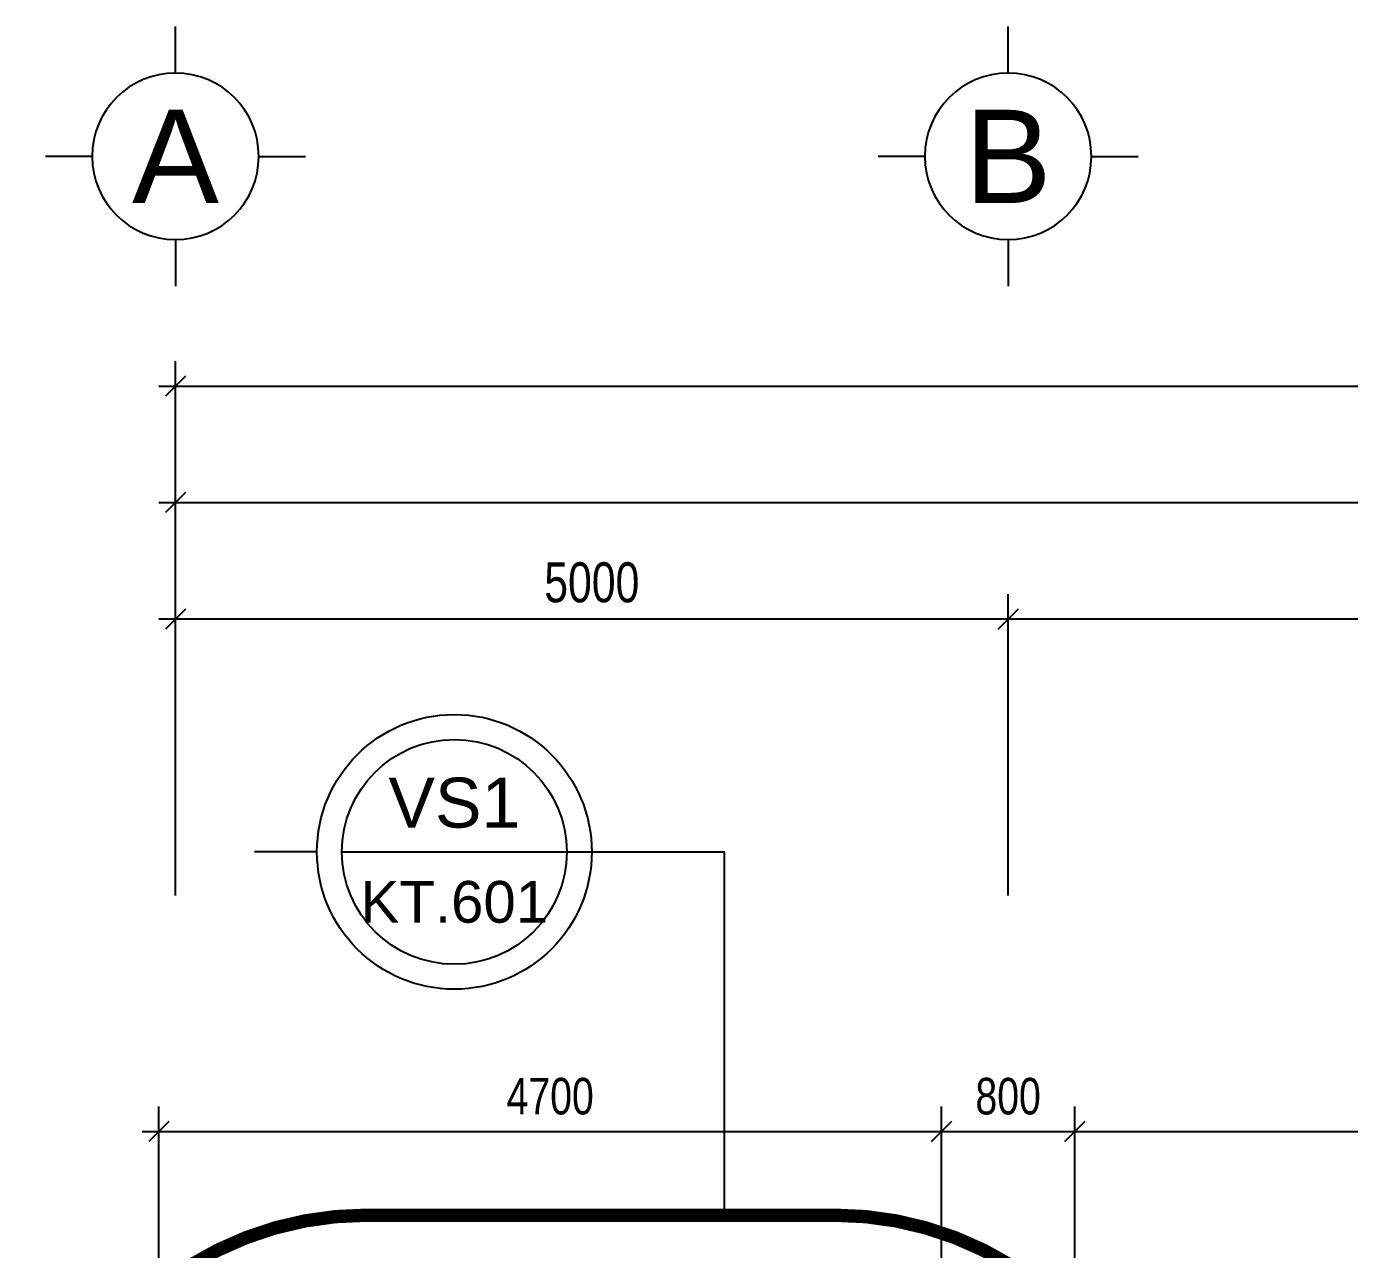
# Model space of a CAD drawing. Header units: millimetres. Extents: x -9574 to 115615, y -25569 to 161230.
# Drawn here: x -895 to 7050, y 24177 to 31523 of the extents above; entities that cross this region are included whole.
import ezdxf
from ezdxf.enums import TextEntityAlignment as Align

# ---------------------------------------------------------------- set-up
doc = ezdxf.new("R2010")
doc.units = ezdxf.units.MM
doc.linetypes.add('KHOANH CT TM-T2-VS1 2$0$HIDDEN', pattern=[9.525, 6.35, -3.175])
for name, color, linetype in [('dimTT T1$0$KICHTHUOC', 2, 'Continuous'), ('KHOANH CT TM-T2-VS1 2$0$GHICHU7', 7, 'Continuous'), ('KHOANH CT TM-T2-VS1 2$0$REC', 40, 'KHOANH CT TM-T2-VS1 2$0$HIDDEN'), ('luoi  H3$0$DIM100', 9, 'Continuous'), ('luoi  H3$0$GHICHU', 40, 'Continuous'), ('luoi  H3$0$KH TRUC100', 7, 'Continuous')]:
    doc.layers.add(name, color=color, linetype=linetype)
doc.styles.add('dimTT T1$1$VSIMPLEX.SHX', font='VSIMPLEX.SHX', dxfattribs={"width": 0.8})
doc.styles.add('KHOANH CT TM-T2-VS1 2$0$VNI-HELVE', font='vhelven_0.ttf')
doc.styles.add('luoi  H3$0$VHELVEN', font='vhelven_0.ttf')
doc.styles.add('luoi  H3$0$VSIMPLEX.SHX', font='VSIMPLEX.SHX', dxfattribs={"width": 0.8})
doc.dimstyles.new('dimTT T1$1$1-100', dxfattribs={"dimscale": 0, "dimtxt": 220, "dimasz": 120, "dimexe": 150, "dimexo": 300, "dimgap": 100, "dimtad": 1, "dimdec": 0, "dimzin": 0, "dimdsep": 46, "dimtxsty": 'dimTT T1$1$VSIMPLEX.SHX', "dimblk1": 'dimTT T1$1$_OBLIQUE', "dimblk2": 'dimTT T1$1$_OBLIQUE', "dimsah": 1, "dimcen": 0, "dimdle": 100, "dimclrd": 2, "dimclre": 2, "dimclrt": 4, "dimadec": 0, "dimazin": 0, "dimtfac": 1, "dimtdec": 0, "dimtix": 1, "dimtmove": 2, "dimatfit": 3, "dimfxl": 0, "dimtolj": 1, "dimtzin": 0, "dimlwd": -1, "dimlwe": -1, "dimarcsym": 0})
doc.dimstyles.new('luoi  H3$0$100', dxfattribs={"dimscale": 0, "dimtxt": 240, "dimasz": 120, "dimexe": 150, "dimexo": 300, "dimgap": 100, "dimtad": 1, "dimdec": 0, "dimzin": 0, "dimdsep": 46, "dimtxsty": 'luoi  H3$0$VSIMPLEX.SHX', "dimblk1": 'luoi  H3$0$_OBLIQUE', "dimblk2": 'luoi  H3$0$_OBLIQUE', "dimsah": 1, "dimcen": 0, "dimdle": 100, "dimclrd": 2, "dimclre": 2, "dimclrt": 4, "dimadec": 0, "dimazin": 0, "dimtfac": 1, "dimtdec": 0, "dimtix": 1, "dimtmove": 2, "dimatfit": 3, "dimfxl": 0, "dimtolj": 1, "dimtzin": 0, "dimlwd": -1, "dimlwe": -1, "dimarcsym": 0})

# ---------------------------------------------------------------- blocks, each defined once
blk = doc.blocks.new('luoi  H3$0$_OBLIQUE')
at = {"color": 0, "linetype": 'ByBlock'}
blk.add_line((-0.5, -0.5), (0.5, 0.5), dxfattribs=at)
blk = doc.blocks.new('*D105')
at = {"layer": 'DEFPOINTS', "color": 0, "ltscale": 2}
for p in [(5000, 27962.9), (5000, 26003.6), (10000, 26003.6)]:
    blk.add_point(p, dxfattribs=at)
at = {"layer": 'luoi  H3$0$DIM100', "color": 2, "ltscale": 2}
for p, q in [((5000, 26303.6), (5000, 28112.9)), ((10000, 26303.6), (10000, 28112.9)), ((10100, 27962.9), (4900, 27962.9))]:
    blk.add_line(p, q, dxfattribs=at)
at = {"layer": 'luoi  H3$0$DIM100', "color": 2, "ltscale": 2, "xscale": 120, "yscale": 120, "zscale": 120, "rotation": 180}
blk.add_blockref('luoi  H3$0$_OBLIQUE', (5000, 27962.9), dxfattribs=at)
at = {"layer": 'luoi  H3$0$DIM100', "color": 2, "ltscale": 2, "xscale": 120, "yscale": 120, "zscale": 120}
blk.add_blockref('luoi  H3$0$_OBLIQUE', (10000, 27962.9), dxfattribs=at)
at = {"layer": 'luoi  H3$0$DIM100', "color": 4, "ltscale": 2, "insert": (7500, 28182.9), "char_height": 240, "attachment_point": 5, "style": 'luoi  H3$0$VSIMPLEX.SHX'}
blk.add_mtext('\\A1;5000', dxfattribs=at)
blk = doc.blocks.new('*D106')
at = {"layer": 'DEFPOINTS', "color": 0, "ltscale": 2}
for p in [(0, 27962.9), (0, 26003.6), (5000, 26003.6)]:
    blk.add_point(p, dxfattribs=at)
at = {"layer": 'luoi  H3$0$DIM100', "color": 2, "ltscale": 2}
for p, q in [((0, 26303.6), (0, 28112.9)), ((5000, 26303.6), (5000, 28112.9)), ((5100, 27962.9), (-100, 27962.9))]:
    blk.add_line(p, q, dxfattribs=at)
at = {"layer": 'luoi  H3$0$DIM100', "color": 2, "ltscale": 2, "xscale": 120, "yscale": 120, "zscale": 120, "rotation": 180}
blk.add_blockref('luoi  H3$0$_OBLIQUE', (0, 27962.9), dxfattribs=at)
at = {"layer": 'luoi  H3$0$DIM100', "color": 2, "ltscale": 2, "xscale": 120, "yscale": 120, "zscale": 120}
blk.add_blockref('luoi  H3$0$_OBLIQUE', (5000, 27962.9), dxfattribs=at)
at = {"layer": 'luoi  H3$0$DIM100', "color": 4, "ltscale": 2, "insert": (2500, 28182.9), "char_height": 240, "attachment_point": 5, "style": 'luoi  H3$0$VSIMPLEX.SHX'}
blk.add_mtext('\\A1;5000', dxfattribs=at)
blk = doc.blocks.new('*D107')
at = {"layer": 'DEFPOINTS', "color": 0, "ltscale": 2}
for p in [(25000, 28662.9), (0, 26003.6), (25000, 26003.6)]:
    blk.add_point(p, dxfattribs=at)
at = {"layer": 'luoi  H3$0$DIM100', "color": 2, "ltscale": 2}
for p, q in [((0, 26303.6), (0, 28812.9)), ((25000, 26303.6), (25000, 28812.9)), ((-100, 28662.9), (25100, 28662.9))]:
    blk.add_line(p, q, dxfattribs=at)
at = {"layer": 'luoi  H3$0$DIM100', "color": 2, "ltscale": 2, "xscale": 120, "yscale": 120, "zscale": 120, "rotation": 180}
blk.add_blockref('luoi  H3$0$_OBLIQUE', (0, 28662.9), dxfattribs=at)
at = {"layer": 'luoi  H3$0$DIM100', "color": 2, "ltscale": 2, "xscale": 120, "yscale": 120, "zscale": 120}
blk.add_blockref('luoi  H3$0$_OBLIQUE', (25000, 28662.9), dxfattribs=at)
at = {"layer": 'luoi  H3$0$DIM100', "color": 4, "ltscale": 2, "insert": (12500, 28882.9), "char_height": 240, "attachment_point": 5, "style": 'luoi  H3$0$VSIMPLEX.SHX'}
blk.add_mtext('\\A1;25000', dxfattribs=at)
blk = doc.blocks.new('*D112')
at = {"layer": 'DEFPOINTS', "color": 0, "ltscale": 2}
for p in [(65660, 29362.7), (0, 26003.6), (65660, 26003.6)]:
    blk.add_point(p, dxfattribs=at)
at = {"layer": 'luoi  H3$0$DIM100', "color": 2, "ltscale": 2}
for p, q in [((0, 26303.6), (0, 29512.7)), ((65660, 26303.6), (65660, 29512.7)), ((-100, 29362.7), (65760, 29362.7))]:
    blk.add_line(p, q, dxfattribs=at)
at = {"layer": 'luoi  H3$0$DIM100', "color": 2, "ltscale": 2, "xscale": 120, "yscale": 120, "zscale": 120, "rotation": 180}
blk.add_blockref('luoi  H3$0$_OBLIQUE', (0, 29362.7), dxfattribs=at)
at = {"layer": 'luoi  H3$0$DIM100', "color": 2, "ltscale": 2, "xscale": 120, "yscale": 120, "zscale": 120}
blk.add_blockref('luoi  H3$0$_OBLIQUE', (65660, 29362.7), dxfattribs=at)
at = {"layer": 'luoi  H3$0$DIM100', "color": 4, "ltscale": 2, "insert": (32830, 29582.7), "char_height": 240, "attachment_point": 5, "style": 'luoi  H3$0$VSIMPLEX.SHX'}
blk.add_mtext('\\A1;65660', dxfattribs=at)
blk = doc.blocks.new('luoi  H3$0$TRUCCOT')
for p, q in [((0, -140), (0, 0)), ((-250, -390), (-390, -390)), ((250, -390), (390, -390)), ((0, -640), (0, -780))]:
    blk.add_line(p, q)
blk.add_circle((0, -390), 250)
at = {"layer": 'luoi  H3$0$GHICHU', "style": 'luoi  H3$0$VHELVEN'}
blk.add_attdef('TRUC', text='', height=280, dxfattribs=at).set_placement((0, -390), align=Align.MIDDLE_CENTER)
blk = doc.blocks.new('KHOANH CT TM-T2-VS1 2$0$Chitiet')
for p, q in [((-550, 0), (-800, 0)), ((-450, 0), (450, 0)), ((550, 0), (800, 0))]:
    blk.add_line(p, q)
for radius in [550, 450]:
    blk.add_circle((0, 0), radius)
at = {"style": 'KHOANH CT TM-T2-VS1 2$0$VNI-HELVE'}
for tag, p in [('CT1', (0, 197.2)), ('KT01', (0, -200))]:
    blk.add_attdef(tag, text='', height=200, dxfattribs=at).set_placement(p, align=Align.MIDDLE)
blk = doc.blocks.new('KHOANH CT TM-T2-VS1 2')
at = {"layer": 'KHOANH CT TM-T2-VS1 2$0$GHICHU7'}
blk.add_lwpolyline([(1895.8, 26565.7), (3294.1, 26565.6), (3294.1, 24383.6)], dxfattribs=at)
at = {"layer": 'KHOANH CT TM-T2-VS1 2$0$REC', "ltscale": 100, "const_width": 80}
blk.add_lwpolyline([(1145.2, 24383.6), (3959.8, 24383.6, -0.414214), (5959.8, 22383.6), (5959.8, 12760.5, -0.414214), (3959.8, 10760.5), (1145.2, 10760.5, -0.414214), (-854.8, 12760.5), (-854.8, 22383.6, -0.414214)], format="xyb", close=True, dxfattribs=at)
at = {"layer": 'KHOANH CT TM-T2-VS1 2$0$GHICHU7'}
ref = blk.add_blockref('KHOANH CT TM-T2-VS1 2$0$Chitiet', (1674.6, 26565.7), dxfattribs=dict(at, xscale=1.5, yscale=1.5, zscale=1.5))
ref.add_attrib('KT01', 'KT.601', dxfattribs={"layer": '0', "height": 250, "style": 'KHOANH CT TM-T2-VS1 2$0$VNI-HELVE'}).set_placement((1674.6, 26265.7), align=Align.MIDDLE)
ref.add_attrib('CT1', 'VS1', dxfattribs={"layer": '0', "height": 300, "style": 'KHOANH CT TM-T2-VS1 2$0$VNI-HELVE'}).set_placement((1674.6, 26861.5), align=Align.MIDDLE)
blk = doc.blocks.new('dimTT T1$1$_OBLIQUE')
at = {"color": 0, "linetype": 'ByBlock'}
blk.add_line((-0.5, -0.5), (0.5, 0.5), dxfattribs=at)
blk = doc.blocks.new('*D2054')
at = {"layer": 'DEFPOINTS', "color": 0, "ltscale": 2}
for p in [(4600, 24887.1), (-100, 23650), (4600, 23650.6)]:
    blk.add_point(p, dxfattribs=at)
at = {"layer": 'dimTT T1$0$KICHTHUOC', "color": 2, "ltscale": 2}
for p, q in [((-100, 23950), (-100, 25037.1)), ((4600, 23950.6), (4600, 25037.1)), ((-200, 24887.1), (4700, 24887.1))]:
    blk.add_line(p, q, dxfattribs=at)
at = {"layer": 'dimTT T1$0$KICHTHUOC', "color": 2, "ltscale": 2, "xscale": 120, "yscale": 120, "zscale": 120, "rotation": 180}
blk.add_blockref('dimTT T1$1$_OBLIQUE', (-100, 24887.1), dxfattribs=at)
at = {"layer": 'dimTT T1$0$KICHTHUOC', "color": 2, "ltscale": 2, "xscale": 120, "yscale": 120, "zscale": 120}
blk.add_blockref('dimTT T1$1$_OBLIQUE', (4600, 24887.1), dxfattribs=at)
at = {"layer": 'dimTT T1$0$KICHTHUOC', "color": 4, "ltscale": 2, "insert": (2250, 25097.1), "char_height": 220, "attachment_point": 5, "style": 'dimTT T1$1$VSIMPLEX.SHX'}
blk.add_mtext('\\A1;4700', dxfattribs=at)
blk = doc.blocks.new('*D2055')
at = {"layer": 'DEFPOINTS', "color": 0, "ltscale": 2}
for p in [(5400, 24887.1), (4600, 23650.6), (5400, 23650.6)]:
    blk.add_point(p, dxfattribs=at)
at = {"layer": 'dimTT T1$0$KICHTHUOC', "color": 2, "ltscale": 2}
for p, q in [((4600, 23950.6), (4600, 25037.1)), ((5400, 23950.6), (5400, 25037.1)), ((4500, 24887.1), (5500, 24887.1))]:
    blk.add_line(p, q, dxfattribs=at)
at = {"layer": 'dimTT T1$0$KICHTHUOC', "color": 2, "ltscale": 2, "xscale": 120, "yscale": 120, "zscale": 120, "rotation": 180}
blk.add_blockref('dimTT T1$1$_OBLIQUE', (4600, 24887.1), dxfattribs=at)
at = {"layer": 'dimTT T1$0$KICHTHUOC', "color": 2, "ltscale": 2, "xscale": 120, "yscale": 120, "zscale": 120}
blk.add_blockref('dimTT T1$1$_OBLIQUE', (5400, 24887.1), dxfattribs=at)
at = {"layer": 'dimTT T1$0$KICHTHUOC', "color": 4, "ltscale": 2, "insert": (5000, 25097.1), "char_height": 220, "attachment_point": 5, "style": 'dimTT T1$1$VSIMPLEX.SHX'}
blk.add_mtext('\\A1;800', dxfattribs=at)
blk = doc.blocks.new('*D2056')
at = {"layer": 'DEFPOINTS', "color": 0, "ltscale": 2}
for p in [(9600, 24887.1), (5400, 23650.6), (9600, 23650.6)]:
    blk.add_point(p, dxfattribs=at)
at = {"layer": 'dimTT T1$0$KICHTHUOC', "color": 2, "ltscale": 2}
for p, q in [((5400, 23950.6), (5400, 25037.1)), ((9600, 23950.6), (9600, 25037.1)), ((5300, 24887.1), (9700, 24887.1))]:
    blk.add_line(p, q, dxfattribs=at)
at = {"layer": 'dimTT T1$0$KICHTHUOC', "color": 2, "ltscale": 2, "xscale": 120, "yscale": 120, "zscale": 120, "rotation": 180}
blk.add_blockref('dimTT T1$1$_OBLIQUE', (5400, 24887.1), dxfattribs=at)
at = {"layer": 'dimTT T1$0$KICHTHUOC', "color": 2, "ltscale": 2, "xscale": 120, "yscale": 120, "zscale": 120}
blk.add_blockref('dimTT T1$1$_OBLIQUE', (9600, 24887.1), dxfattribs=at)
at = {"layer": 'dimTT T1$0$KICHTHUOC', "color": 4, "ltscale": 2, "insert": (7500, 25097.1), "char_height": 220, "attachment_point": 5, "style": 'dimTT T1$1$VSIMPLEX.SHX'}
blk.add_mtext('\\A1;4200', dxfattribs=at)
blk = doc.blocks.new('luoi  H3')
at = {"layer": 'luoi  H3$0$KH TRUC100'}
ref = blk.add_blockref('luoi  H3$0$TRUCCOT', (0, 29962.7), dxfattribs=dict(at, xscale=-2, yscale=2, zscale=2, rotation=180))
ref.add_attrib('TRUC', 'A', dxfattribs={"height": 560, "style": 'luoi  H3$0$VHELVEN'}).set_placement((0, 30742.7), align=Align.MIDDLE_CENTER)
ref = blk.add_blockref('luoi  H3$0$TRUCCOT', (5000, 29962.7), dxfattribs=dict(at, xscale=-2, yscale=2, zscale=2, rotation=180))
ref.add_attrib('TRUC', 'B', dxfattribs={"height": 560, "style": 'luoi  H3$0$VHELVEN'}).set_placement((5000, 30742.7), align=Align.MIDDLE_CENTER)
at = {"layer": 'luoi  H3$0$DIM100', "ltscale": 2}
for base, p1, p2, picture, middle in [((65660, 29362.7), (0, 26003.6), (65660, 26003.6), '*D112', (32830, 29582.7)), ((25000, 28662.9), (0, 26003.6), (25000, 26003.6), '*D107', (12500, 28882.9)), ((0, 27962.9), (5000, 26003.6), (0, 26003.6), '*D106', (2500, 28182.9)), ((5000, 27962.9), (10000, 26003.6), (5000, 26003.6), '*D105', (7500, 28182.9))]:
    dim = blk.add_linear_dim(base=base, p1=p1, p2=p2, dimstyle='luoi  H3$0$100', override={"dimscale": 1}, dxfattribs=at)
    dim.commit()
    dim.dimension.update_dxf_attribs({"geometry": picture, "text_midpoint": middle})
blk = doc.blocks.new('dimTT T1')
at = {"layer": 'dimTT T1$0$KICHTHUOC', "ltscale": 2}
for base, p1, p2, picture, middle in [((4600, 24887.1), (-100, 23650), (4600, 23650.6), '*D2054', (2250, 25097.1)), ((5400, 24887.1), (4600, 23650.6), (5400, 23650.6), '*D2055', (5000, 25097.1)), ((9600, 24887.1), (5400, 23650.6), (9600, 23650.6), '*D2056', (7500, 25097.1))]:
    dim = blk.add_linear_dim(base=base, p1=p1, p2=p2, dimstyle='dimTT T1$1$1-100', override={"dimscale": 1}, dxfattribs=at)
    dim.commit()
    dim.dimension.update_dxf_attribs({"geometry": picture, "text_midpoint": middle})

msp = doc.modelspace()

# ---------------------------------------------------------------- block references
for name in ['luoi  H3', 'KHOANH CT TM-T2-VS1 2', 'dimTT T1']:
    msp.add_blockref(name, (0, 0))

doc.saveas('drawing.dxf')
